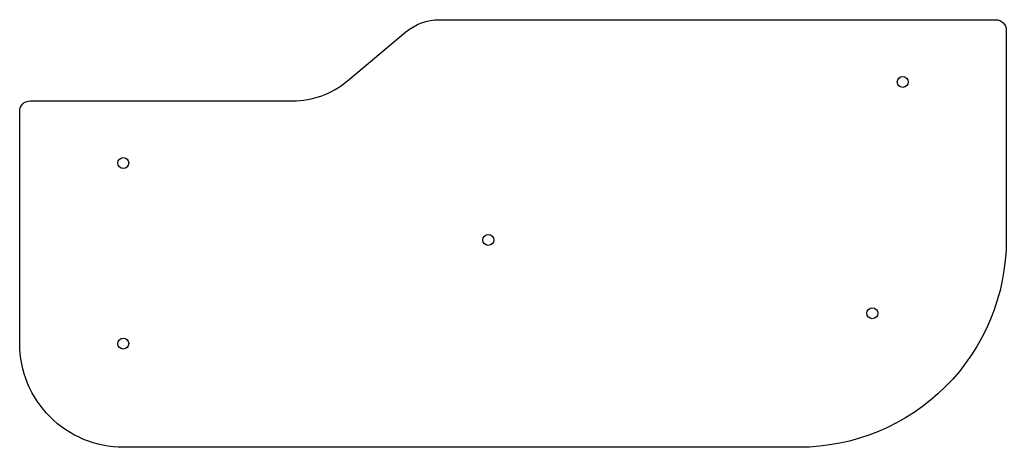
# Model space of a CAD drawing. Header units: millimetres. Extents: x -195 to -5, y -202 to -120.
import ezdxf

# ---------------------------------------------------------------- set-up
doc = ezdxf.new("R2010")
doc.units = ezdxf.units.MM
doc.layers.get('0').update_dxf_attribs({"linetype": 'CONTINUOUS'})

msp = doc.modelspace()

# ---------------------------------------------------------------- linework, layer by layer
msp.add_lwpolyline([(-7, -120, -0.414214), (-5, -122), (-5, -162.5, -0.414214), (-45, -202.5), (-175.48, -202.5, -0.414214), (-195.48, -182.5), (-195.48, -137.66, -0.414214), (-193.48, -135.66), (-142.78, -135.66, 0.176327), (-132.18, -131.8), (-120.9, -122.34, -0.176327), (-114.48, -120)], format="xyb", close=True)
for centre in [(-25, -132), (-175.48, -147.66), (-105, -162.5), (-30.86, -176.64), (-175.48, -182.5)]:
    msp.add_circle(centre, 1.05)

doc.saveas('drawing.dxf')
